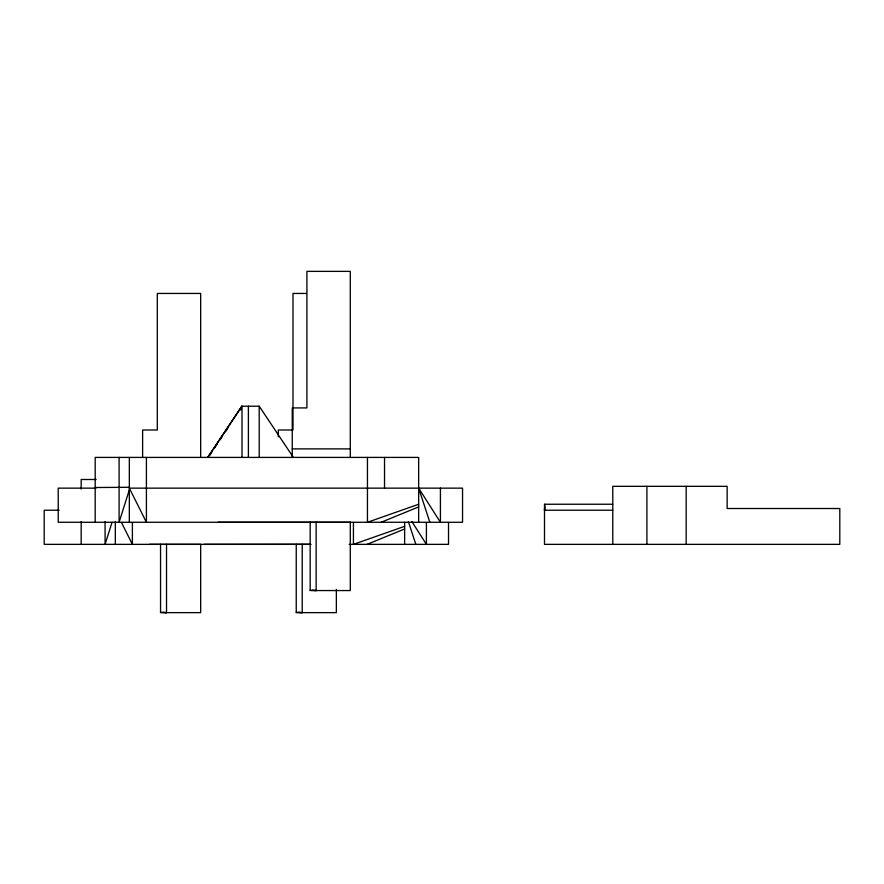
<?xml version="1.0" encoding="UTF-8"?>
<svg xmlns="http://www.w3.org/2000/svg" width="884" height="884" viewBox="0 0 884 884"><rect width="100%" height="100%" fill="white"/><g stroke="black" fill="none" stroke-linecap="round" stroke-linejoin="round"><path stroke-width="1.33" d="M404.64 544.356L404.64 522.311M418.662 522.278L418.662 457.415L95.196 457.415L95.196 522.278M612.778 510.223L544.5 510.223L544.809 504.245M544.5 510.223L544.809 506.808M112.036 522.311L105.074 544.356L105.074 521.637M129.34 489.846L119.097 522.278L119.097 457.415M240.492 410.054L241.763 406.209L259.211 406.209L293.355 457.415M207.618 457.415L241.763 406.209M207.862 457.415L241.995 406.209L241.995 457.415M209.53 455.603L211.806 452.188M214.834 447.636L217.11 444.221M220.149 439.668L222.425 436.254M225.464 431.701L227.74 428.287M381.114 522.278L418.662 506.908M367.092 544.356L404.64 528.986M418.662 504.256L367.457 522.278L367.457 457.415M404.64 526.334L353.434 544.356L353.434 522.51M129.34 487.272L95.196 487.526M218.105 522.267L350.384 522.278M204.082 544.345L310.759 544.279M306.549 293.444L293.002 293.444L293.002 430L278.327 430L278.327 436.829M292.25 448.884L350.285 448.884M96.201 479.493L81.173 479.493L81.173 489.073M95.947 488.145L58.222 488.145L58.222 522.278L462.542 522.278L462.542 488.145L129.34 488.145L146.412 522.278L146.412 457.415M612.778 504.245L544.5 504.245L544.5 544.356L839.8 544.356L839.8 508.51L727.145 508.51L727.145 486.322L612.778 486.322L612.778 544.356M59.129 510.223L44.2 510.223L44.2 544.356L310.87 544.356M149.451 544.356L200.668 544.345L200.668 612.634L160.545 612.634L160.545 544.356M349.125 544.356L448.519 544.356L448.519 522.51M310.173 590.247L316.141 590.556L316.141 522.278M296.251 612.325L302.229 612.634L302.229 544.356M160.545 612.325L166.523 612.634L166.523 544.356M312.726 590.247L316.141 590.556M298.814 612.325L302.229 612.634M163.109 612.325L166.523 612.634M411.889 521.604L426.397 544.356L426.397 522.51M121.417 522.411L132.39 544.356L132.39 522.51M429.867 522.278L418.662 488.145L440.42 522.278L440.42 488.145M408.375 521.604L415.845 544.356M686.172 486.322L686.172 544.356M646.911 486.322L646.911 544.356M384.529 457.415L384.529 488.145M350.285 457.072L350.285 271.366L306.914 271.366L306.914 407.922L292.25 407.922L292.25 457.006M350.285 522.278L350.285 590.556L310.173 590.556L310.173 522.278M336.362 589.429L336.362 612.634L296.251 612.634L296.251 544.356M259.211 406.209L259.211 457.415M248.393 406.209L248.393 457.415M200.668 457.205L200.668 293.444L157.297 293.444L157.297 430L142.622 430L142.622 457.304M129.34 457.415L129.34 522.278M115.318 521.383L115.318 544.356M81.173 521.637L81.173 544.356"/></g></svg>
